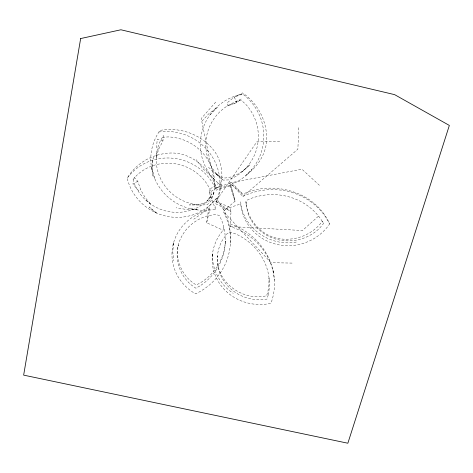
<?xml version="1.0" encoding="UTF-8"?>
<svg xmlns="http://www.w3.org/2000/svg" width="473" height="473" viewBox="0 0 473 473"><rect width="100%" height="100%" fill="white"/><g stroke="black" fill="none" stroke-linecap="round" stroke-linejoin="round"><path stroke-width="0.35" stroke-dasharray="2.37 1.77" d="M230.386 243.14C231.108 231.35 228.796 219.442 223.392 208.918M298.812 127.68L297.866 149.196L242.868 196.478L232.503 185.18L216.362 187.994C209.64 167.336 189.017 150.248 166.514 153.364C150.432 154.949 135.39 164.208 127.202 178.209A50.463 48.956 23.2 0 0 165.863 216.084A50.463 48.956 23.2 0 0 216.445 198.388L223.711 209.663L240.704 203.875A48.79 46.839 -15.6 0 0 277.125 244.464A48.79 46.839 -15.6 0 0 329.61 223.983C315.976 191.849 273.252 179.669 242.779 194.232L232.503 185.18L216.137 190.17A50.83 48.63 17.5 0 0 174.726 158.449A50.83 48.63 17.5 0 0 127.202 178.209M279.732 141.658L256.815 141.847L215.83 201.35L229.908 207.286L231.013 211.466L230.132 226.52A63.956 59.71 4.4 0 1 270.946 303.317A48.341 45.562 -4.4 0 1 219.277 283.096A48.341 45.562 -4.4 0 1 223.167 230.262L223.327 227.259M225.243 242.874L225.343 241.035C224.699 259.612 213.116 277.083 196.289 284.947C182.619 277.125 174.868 260.363 178.309 244.896L178.037 246.238M156.977 151.147L156.096 158.077L158.668 149.184L162.954 140.936L163.256 135.627L159.442 142.805A46.041 45.065 16.6 0 0 200.298 205.028L207.322 204.738L210.928 201.007L214.328 191.66L211.218 198.672L207.653 202.361L199.618 204.36L189.401 204.939L200.298 205.028M217.367 256.91L217.426 256.023C215.191 281.701 242.501 301.703 266.624 295.726L267.854 291.764L268.918 284.988L268.989 278.124L269.273 280.595M212.235 256.567L212.531 253.327C211.608 269.208 219.951 284.711 233.23 293.307M319.417 185.292L301.928 169.192L229.848 182.939L234.277 196.472L235.022 201.238L223.25 211.366A65.233 61.673 14.5 0 1 195.556 293.851A48.329 45.674 3.2 0 1 173.118 244.553A48.329 45.674 3.2 0 1 215.481 209.273L215.747 206.53M206.671 222.748L208.877 207.032L209.746 209.746L206.671 222.748L223.167 230.262M209.202 192.517L209.657 189.247L220.536 182.123L221.116 185.345L209.202 192.517L215.481 209.273M172.994 245.115L173.762 242.123L172.74 251.506L173.774 260.871M245.972 204.07L247.143 200.109L252.422 197.921A58.729 55.483 -6.9 0 1 321.232 219.75L323.473 223.617L319.636 228.181A43.593 41.855 -15.6 0 1 247.55 211.916L245.848 201.746C247.243 219.448 260.635 235.258 278.266 238.516C294.732 241.644 312.712 234.809 322.45 221.074L323.473 223.617M215.83 201.35L231.013 211.466L215.599 203.715C223.534 186.38 225.639 163.575 212.188 148.374C199.411 133.741 178.906 126.699 159.839 130.465L158.91 132.02A51.468 50.38 16.7 0 0 159.034 186.669A51.468 50.38 16.7 0 0 209.746 209.746M133.102 179.504L136.75 175.353A45.597 43.622 17.5 0 1 207.606 184.896L210.952 191.417L211.153 196.484L207.334 201.06L211.431 194.243L211.153 196.484L206.524 201.421A45.142 43.788 23.1 0 1 135.047 185.286L133.102 179.504L134.302 177.452L137.797 181.313L140.723 189.862L145.235 197.72L151.147 204.608L144.762 199.174M215.723 102.097L201.752 117.943L201.344 119.326L216.137 190.17M216.445 198.388L202.539 213.128L193.788 219.147M202.018 121.141L209.054 113.514L217.485 107.353L209.527 115.442M245.611 175.79L252.062 169.198M318.335 216.321L302.454 230.534L230.132 226.52M242.064 171.841L249.898 164.894C242.608 171.545 233.597 178.386 223.25 177.984L215.99 173.804L223.108 180.083L228.465 179.929L235.329 176.654A47.696 47.134 21.4 0 0 245.676 104.226L241.212 100.211L234.957 102.044A46.342 45.662 -15.8 0 0 217.84 175.394L223.108 180.083M246.906 174.484C259.801 165 268.504 149.628 266.417 133.309C264.951 117.109 255.964 102.044 242.543 92.897L234.271 97.154L226.987 102.901L227.702 105.343L236.961 102.576L241.135 99.028L234.957 102.044M137.797 181.313L132.789 183.796L138.459 190.501L140.723 189.862M229.848 182.939L235.022 201.238L229.789 185.103A53.171 52.544 21.5 0 0 263.325 143.52A53.171 52.544 21.5 0 0 242.637 94.003L234.271 97.154L236.961 102.576L226.934 106.194M216.362 187.994L231.634 182.389L242.779 194.232M296.222 242.046C270.408 247.066 242.548 228.146 240.627 201.244M162.369 137.241L168.264 136.916A46.963 45.272 21.9 0 1 213.329 194.066M292.054 263.089L270.994 262.686L223.25 211.366M190.489 208.759L198.098 209.314L187.054 209.569L176.116 207.783M162.954 140.936L157.284 139.074L156.457 147.996L158.668 149.184M230.191 223.906C254.303 231.794 273.063 254.663 274.346 280.247M156.912 213.187L149.066 206.961L156.504 213.441M215.99 173.804L217.84 175.394L208.167 167.058M213.861 178.906L202.876 168.69L196.254 159.691M154.712 178.552L151.939 167.454L153.228 157.521L151.833 169.304L151.939 167.454L152.625 177.422M273.022 270.379L273.293 272.424M158.91 132.02A52.355 50.469 21.9 0 1 208.847 151.892A52.355 50.469 21.9 0 1 215.599 203.715M221.116 185.345A51.811 51.049 -15.8 0 1 201.699 132.96A51.811 51.049 -15.8 0 1 242.637 94.003M242.868 196.478A63.79 60.266 -6.9 0 1 329.61 223.983M268.203 294.939L266.991 299.096L261.078 299.799A43.197 40.708 -4.4 0 1 222.168 240.591L226.786 233.987L230.517 231.983L235.873 234.023A58.883 54.974 4.4 0 1 268.203 294.939M199.795 286.011L195.84 288.199L191.051 284.793A43.185 40.808 3.2 0 1 207.073 215.99L215.316 214.417L219.478 215.534L221.79 220.643A60.059 56.778 14.5 0 1 199.795 286.011"/><path stroke-width="0.71" d="M80.652 38.555L23.65 375.13L347.862 443.225L449.35 125.428L394.618 94.641L120.905 29.775L80.652 38.555"/></g></svg>
